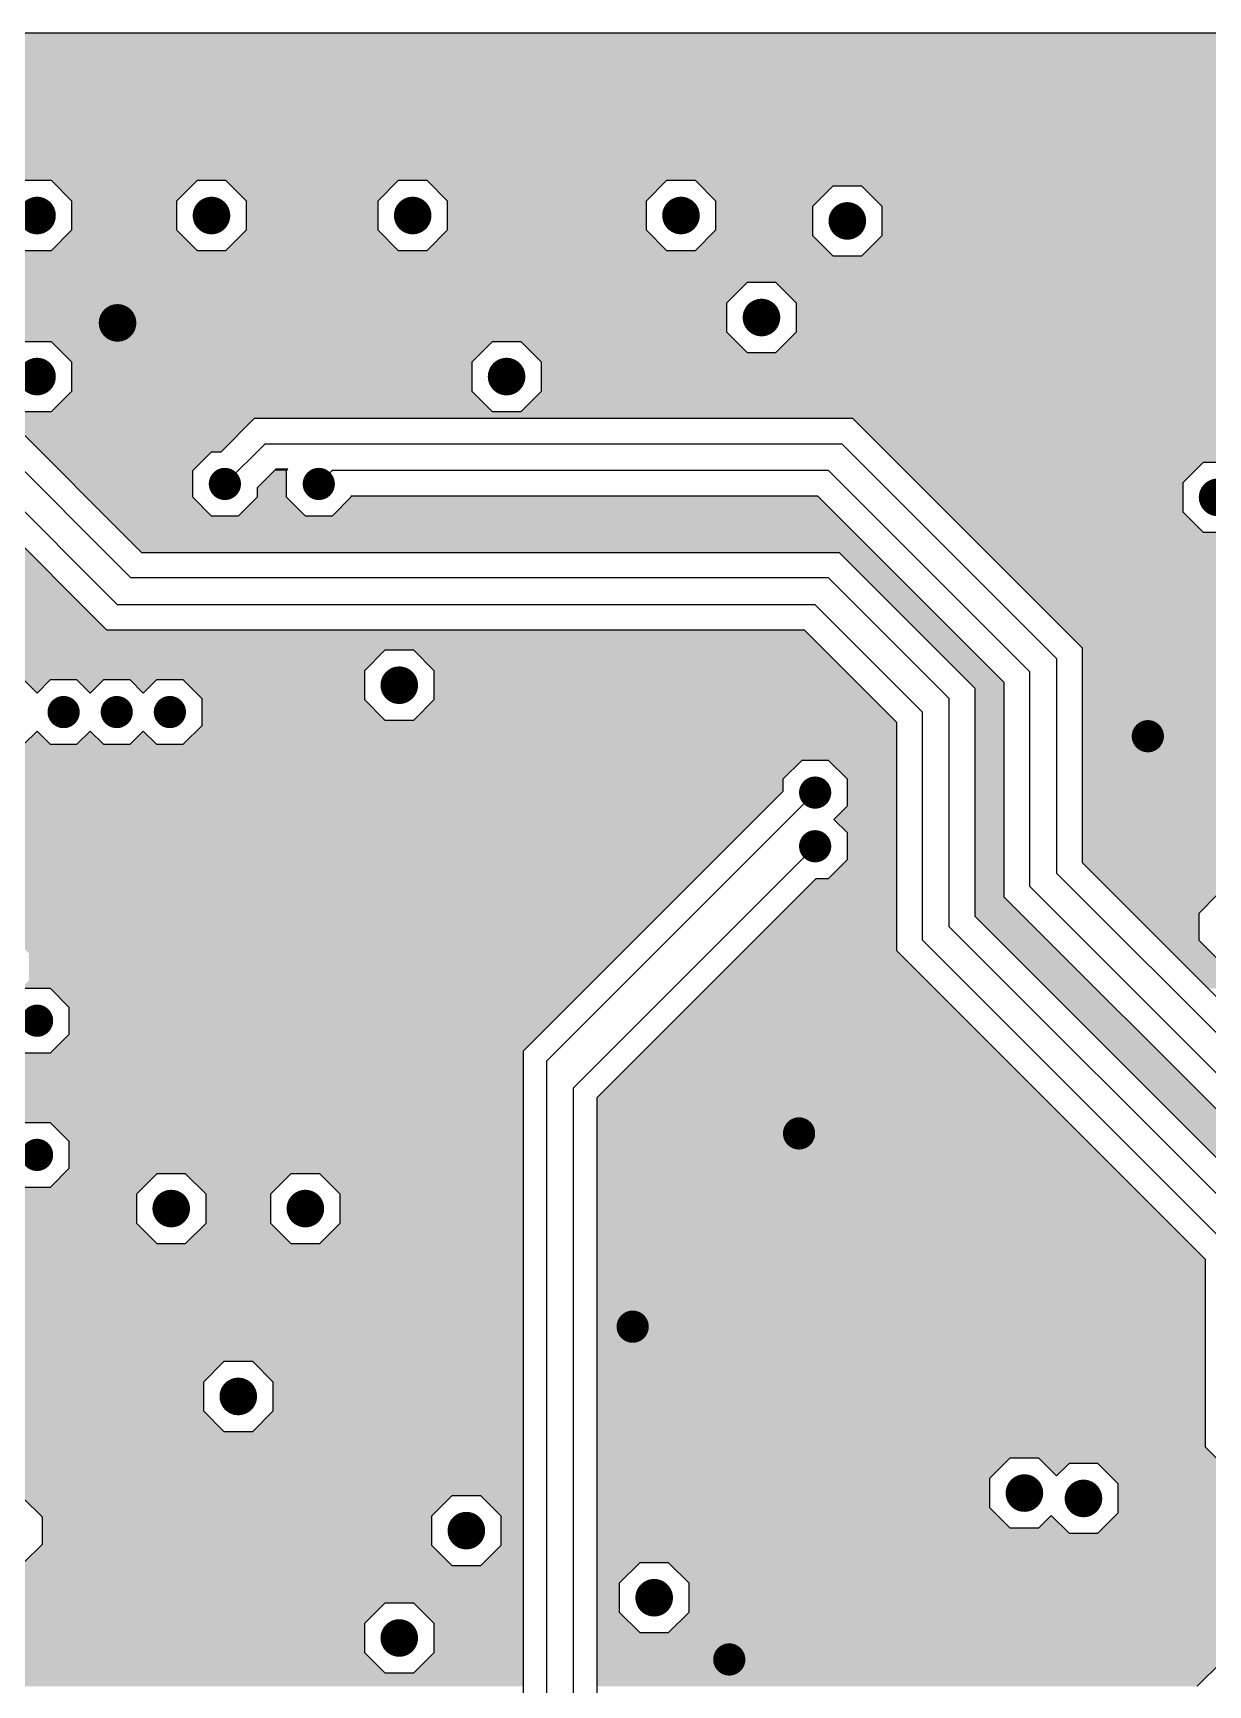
# Model space of a CAD drawing. Extents: x 295 to 953, y 10 to 290.
# Drawn here: x 597.3 to 641.1, y 194.2 to 255.8 of the extents above; entities that cross this region are included whole.
import ezdxf

# ---------------------------------------------------------------- set-up
doc = ezdxf.new("R2010")
doc.units = 0
doc.header["$LTSCALE"] = 5
doc.header["$MEASUREMENT"] = 0
doc.layers.get('0').update_dxf_attribs({"linetype": 'CONTINUOUS', "lineweight": 25})
doc.layers.add('18_VCC_GBR', color=5, linetype='CONTINUOUS')

msp = doc.modelspace()

# ---------------------------------------------------------------- linework, layer by layer
for points, const_width in [([(597.128, 249, 1), (597.828, 249, 1)], 0.7), ([(603.628, 249, 1), (604.328, 249, 1)], 0.7), ([(611.128, 249, 1), (611.828, 249, 1)], 0.7), ([(621.128, 249, 1), (621.828, 249, 1)], 0.7), ([(627.328, 248.8, 1), (628.028, 248.8, 1)], 0.7), ([(600.128, 245, 1), (600.828, 245, 1)], 0.7), ([(624.128, 245.2, 1), (624.828, 245.2, 1)], 0.7), ([(597.128, 243, 1), (597.828, 243, 1)], 0.7), ([(614.628, 243, 1), (615.328, 243, 1)], 0.7), ([(604.178, 239, 1), (604.778, 239, 1)], 0.6), ([(607.678, 239, 1), (608.278, 239, 1)], 0.6), ([(641.128, 238.5, 1), (641.828, 238.5, 1)], 0.7), ([(610.628, 231.5, 1), (611.328, 231.5, 1)], 0.7), ([(598.168, 230.5, 1), (598.768, 230.5, 1)], 0.6), ([(600.148, 230.5, 1), (600.748, 230.5, 1)], 0.6), ([(602.128, 230.5, 1), (602.728, 230.5, 1)], 0.6), ([(638.578, 229.6, 1), (639.178, 229.6, 1)], 0.6), ([(626.178, 227.5, 1), (626.778, 227.5, 1)], 0.6), ([(626.178, 225.5, 1), (626.778, 225.5, 1)], 0.6), ([(597.178, 219, 1), (597.778, 219, 1)], 0.6), ([(625.578, 214.8, 1), (626.178, 214.8, 1)], 0.6), ([(597.178, 214, 1), (597.778, 214, 1)], 0.6), ([(602.128, 212, 1), (602.828, 212, 1)], 0.7), ([(607.128, 212, 1), (607.828, 212, 1)], 0.7), ([(619.378, 207.6, 1), (619.978, 207.6, 1)], 0.6), ([(604.628, 205, 1), (605.328, 205, 1)], 0.7), ([(633.928, 201.4, 1), (634.628, 201.4, 1)], 0.7), ([(636.128, 201.2, 1), (636.828, 201.2, 1)], 0.7), ([(613.128, 200, 1), (613.828, 200, 1)], 0.7), ([(620.128, 197.5, 1), (620.828, 197.5, 1)], 0.7), ([(610.628, 196, 1), (611.328, 196, 1)], 0.7), ([(622.978, 195.2, 1), (623.578, 195.2, 1)], 0.6)]:
    msp.add_lwpolyline(points, format="xyb", close=True, dxfattribs=dict(const_width=const_width))
at = {"layer": '18_VCC_GBR', "color": 7}
for p, q in [((790.396, 255.8), (574.56, 255.8)), ((598.016, 250.3), (596.94, 250.3)), ((598.778, 249.538), (598.016, 250.3)), ((603.44, 250.3), (602.678, 249.538)), ((604.516, 250.3), (603.44, 250.3)), ((605.278, 249.538), (604.516, 250.3)), ((610.94, 250.3), (610.178, 249.538)), ((612.016, 250.3), (610.94, 250.3)), ((612.778, 249.538), (612.016, 250.3)), ((620.94, 250.3), (620.178, 249.538)), ((622.016, 250.3), (620.94, 250.3)), ((622.778, 249.538), (622.016, 250.3)), ((627.14, 250.1), (626.378, 249.338)), ((628.216, 250.1), (627.14, 250.1)), ((628.978, 249.338), (628.216, 250.1)), ((598.778, 248.462), (598.778, 249.538)), ((602.678, 249.538), (602.678, 248.462)), ((605.278, 248.462), (605.278, 249.538)), ((610.178, 249.538), (610.178, 248.462)), ((612.778, 248.462), (612.778, 249.538)), ((620.178, 249.538), (620.178, 248.462)), ((622.778, 248.462), (622.778, 249.538)), ((626.378, 249.338), (626.378, 248.262)), ((628.978, 248.262), (628.978, 249.338)), ((598.016, 247.7), (598.778, 248.462)), ((602.678, 248.462), (603.44, 247.7)), ((604.516, 247.7), (605.278, 248.462)), ((610.178, 248.462), (610.94, 247.7)), ((612.016, 247.7), (612.778, 248.462)), ((620.178, 248.462), (620.94, 247.7)), ((622.016, 247.7), (622.778, 248.462)), ((626.378, 248.262), (627.14, 247.5)), ((628.216, 247.5), (628.978, 248.262)), ((596.94, 247.7), (598.016, 247.7)), ((603.44, 247.7), (604.516, 247.7)), ((610.94, 247.7), (612.016, 247.7)), ((620.94, 247.7), (622.016, 247.7)), ((627.14, 247.5), (628.216, 247.5)), ((623.94, 246.5), (623.178, 245.738)), ((625.016, 246.5), (623.94, 246.5)), ((625.778, 245.738), (625.016, 246.5)), ((623.178, 245.738), (623.178, 244.662)), ((625.778, 244.662), (625.778, 245.738)), ((623.178, 244.662), (623.94, 243.9)), ((625.016, 243.9), (625.778, 244.662)), ((598.016, 244.3), (596.94, 244.3)), ((598.778, 243.538), (598.016, 244.3)), ((614.44, 244.3), (613.678, 243.538)), ((615.516, 244.3), (614.44, 244.3)), ((616.278, 243.538), (615.516, 244.3)), ((623.94, 243.9), (625.016, 243.9)), ((598.778, 242.462), (598.778, 243.538)), ((613.678, 243.538), (613.678, 242.462)), ((616.278, 242.462), (616.278, 243.538)), ((598.016, 241.7), (598.778, 242.462)), ((613.678, 242.462), (614.44, 241.7)), ((615.516, 241.7), (616.278, 242.462)), ((596.372, 241.45), (601.372, 236.45)), ((596.94, 241.7), (598.016, 241.7)), ((604.334, 240.2), (605.584, 241.45)), ((605.584, 241.45), (627.872, 241.45)), ((614.44, 241.7), (615.516, 241.7)), ((627.872, 241.45), (636.428, 232.894)), ((595.978, 240.5), (600.978, 235.5)), ((603.278, 239.498), (603.98, 240.2)), ((603.98, 240.2), (604.334, 240.2)), ((604.478, 239), (605.978, 240.5)), ((605.978, 240.5), (627.478, 240.5)), ((635.478, 232.5), (627.478, 240.5)), ((595.478, 239.5), (600.478, 234.5)), ((603.278, 238.502), (603.278, 239.498)), ((606.372, 239.55), (605.678, 238.856)), ((606.83, 239.55), (606.372, 239.55)), ((606.778, 239.498), (606.83, 239.55)), ((606.778, 238.502), (606.778, 239.498)), ((607.978, 239), (608.478, 239.5)), ((626.978, 239.5), (608.478, 239.5)), ((626.978, 239.5), (634.478, 232)), ((640.94, 239.8), (640.178, 239.038)), ((642.016, 239.8), (640.94, 239.8)), ((605.678, 238.856), (605.678, 238.502)), ((640.178, 239.038), (640.178, 237.962)), ((600.084, 233.55), (595.084, 238.55)), ((603.98, 237.8), (603.278, 238.502)), ((605.678, 238.502), (604.976, 237.8)), ((607.48, 237.8), (606.778, 238.502)), ((609.178, 238.502), (608.476, 237.8)), ((609.178, 238.55), (609.178, 238.502)), ((626.584, 238.55), (609.178, 238.55)), ((633.528, 231.606), (626.584, 238.55)), ((604.976, 237.8), (603.98, 237.8)), ((608.476, 237.8), (607.48, 237.8)), ((640.178, 237.962), (640.94, 237.2)), ((640.94, 237.2), (642.016, 237.2)), ((601.372, 236.45), (627.372, 236.45)), ((627.372, 236.45), (632.428, 231.394)), ((626.978, 235.5), (600.978, 235.5)), ((626.978, 235.5), (631.478, 231)), ((626.478, 234.5), (600.478, 234.5)), ((626.478, 234.5), (630.478, 230.5)), ((626.084, 233.55), (600.084, 233.55)), ((629.528, 230.106), (626.084, 233.55)), ((610.44, 232.8), (609.678, 232.038)), ((611.516, 232.8), (610.44, 232.8)), ((612.278, 232.038), (611.516, 232.8)), ((636.428, 232.894), (636.428, 224.894)), ((635.478, 232.5), (635.478, 224.5)), ((597.478, 231.208), (596.986, 231.7)), ((597.97, 231.7), (597.478, 231.208)), ((598.966, 231.7), (597.97, 231.7)), ((599.458, 231.208), (598.966, 231.7)), ((599.95, 231.7), (599.458, 231.208)), ((600.946, 231.7), (599.95, 231.7)), ((601.438, 231.208), (600.946, 231.7)), ((601.93, 231.7), (601.438, 231.208)), ((602.926, 231.7), (601.93, 231.7)), ((603.628, 230.998), (602.926, 231.7)), ((609.678, 232.038), (609.678, 230.962)), ((612.278, 230.962), (612.278, 232.038)), ((633.528, 223.606), (633.528, 231.606)), ((634.478, 224), (634.478, 232)), ((603.628, 230.002), (603.628, 230.998)), ((609.678, 230.962), (610.44, 230.2)), ((611.516, 230.2), (612.278, 230.962)), ((631.478, 222.5), (631.478, 231)), ((632.428, 231.394), (632.428, 222.894)), ((610.44, 230.2), (611.516, 230.2)), ((630.478, 222), (630.478, 230.5)), ((596.986, 229.3), (597.478, 229.792)), ((597.478, 229.792), (597.97, 229.3)), ((598.966, 229.3), (599.458, 229.792)), ((599.458, 229.792), (599.95, 229.3)), ((600.946, 229.3), (601.438, 229.792)), ((601.438, 229.792), (601.93, 229.3)), ((602.926, 229.3), (603.628, 230.002)), ((629.528, 221.606), (629.528, 230.106)), ((597.97, 229.3), (598.966, 229.3)), ((599.95, 229.3), (600.946, 229.3)), ((601.93, 229.3), (602.926, 229.3)), ((625.98, 228.7), (625.278, 227.998)), ((626.976, 228.7), (625.98, 228.7)), ((627.678, 227.998), (626.976, 228.7)), ((625.278, 227.998), (625.278, 227.538)), ((627.678, 227.002), (627.678, 227.998)), ((625.278, 227.538), (615.602, 217.862)), ((626.478, 227.5), (616.478, 217.5)), ((627.176, 226.5), (627.678, 227.002)), ((627.678, 225.998), (627.176, 226.5)), ((627.678, 225.002), (627.678, 225.998)), ((626.478, 225.5), (617.478, 216.5)), ((626.976, 224.3), (627.678, 225.002)), ((636.428, 224.894), (654.372, 206.95)), ((618.354, 216.138), (626.516, 224.3)), ((626.516, 224.3), (626.976, 224.3)), ((653.978, 206), (635.478, 224.5)), ((651.958, 205.176), (633.528, 223.606)), ((634.478, 224), (653.478, 205)), ((641.48, 223.7), (640.778, 222.998)), ((632.428, 222.894), (643.928, 211.394)), ((640.778, 222.998), (640.778, 222.002)), ((631.478, 222.5), (642.978, 211)), ((641.028, 210.106), (629.528, 221.606)), ((630.478, 222), (641.978, 210.5)), ((640.778, 222.002), (641.48, 221.3)), ((597.976, 220.2), (596.98, 220.2)), ((598.678, 219.498), (597.976, 220.2)), ((598.678, 218.502), (598.678, 219.498)), ((597.976, 217.8), (598.678, 218.502)), ((596.98, 217.8), (597.976, 217.8)), ((615.602, 217.862), (615.602, 180.862)), ((616.478, 180.5), (616.478, 217.5)), ((617.478, 179.5), (617.478, 216.5)), ((618.354, 179.138), (618.354, 216.138)), ((597.976, 215.2), (596.98, 215.2)), ((598.678, 214.498), (597.976, 215.2)), ((598.678, 213.502), (598.678, 214.498)), ((597.976, 212.8), (598.678, 213.502)), ((601.94, 213.3), (601.178, 212.538)), ((603.016, 213.3), (601.94, 213.3)), ((603.778, 212.538), (603.016, 213.3)), ((606.94, 213.3), (606.178, 212.538)), ((608.016, 213.3), (606.94, 213.3)), ((608.778, 212.538), (608.016, 213.3)), ((596.98, 212.8), (597.976, 212.8)), ((601.178, 212.538), (601.178, 211.462)), ((603.778, 211.462), (603.778, 212.538)), ((606.178, 212.538), (606.178, 211.462)), ((608.778, 211.462), (608.778, 212.538)), ((601.178, 211.462), (601.94, 210.7)), ((603.016, 210.7), (603.778, 211.462)), ((606.178, 211.462), (606.94, 210.7)), ((608.016, 210.7), (608.778, 211.462)), ((601.94, 210.7), (603.016, 210.7)), ((606.94, 210.7), (608.016, 210.7)), ((641.028, 203.106), (641.028, 210.106)), ((604.44, 206.3), (603.678, 205.538)), ((605.516, 206.3), (604.44, 206.3)), ((606.278, 205.538), (605.516, 206.3)), ((603.678, 205.538), (603.678, 204.462)), ((606.278, 204.462), (606.278, 205.538)), ((603.678, 204.462), (604.44, 203.7)), ((605.516, 203.7), (606.278, 204.462)), ((604.44, 203.7), (605.516, 203.7)), ((633.74, 202.7), (632.978, 201.938)), ((634.816, 202.7), (633.74, 202.7)), ((635.478, 202.038), (634.816, 202.7)), ((635.94, 202.5), (635.478, 202.038)), ((637.016, 202.5), (635.94, 202.5)), ((637.778, 201.738), (637.016, 202.5)), ((648.084, 196.05), (641.028, 203.106)), ((632.978, 201.938), (632.978, 200.862)), ((612.94, 201.3), (612.178, 200.538)), ((614.016, 201.3), (612.94, 201.3)), ((614.778, 200.538), (614.016, 201.3)), ((637.778, 200.662), (637.778, 201.738)), ((597.678, 200.498), (596.976, 201.2)), ((632.978, 200.862), (633.74, 200.1)), ((637.016, 199.9), (637.778, 200.662)), ((597.678, 199.502), (597.678, 200.498)), ((612.178, 200.538), (612.178, 199.462)), ((614.778, 199.462), (614.778, 200.538)), ((633.74, 200.1), (634.816, 200.1)), ((634.816, 200.1), (635.278, 200.562)), ((635.278, 200.562), (635.94, 199.9)), ((596.976, 198.8), (597.678, 199.502)), ((612.178, 199.462), (612.94, 198.7)), ((614.016, 198.7), (614.778, 199.462)), ((635.94, 199.9), (637.016, 199.9)), ((612.94, 198.7), (614.016, 198.7)), ((619.94, 198.8), (619.178, 198.038)), ((621.016, 198.8), (619.94, 198.8)), ((621.778, 198.038), (621.016, 198.8)), ((619.178, 198.038), (619.178, 196.962)), ((621.778, 196.962), (621.778, 198.038)), ((610.44, 197.3), (609.678, 196.538)), ((611.516, 197.3), (610.44, 197.3)), ((612.278, 196.538), (611.516, 197.3)), ((619.178, 196.962), (619.94, 196.2)), ((621.016, 196.2), (621.778, 196.962)), ((609.678, 196.538), (609.678, 195.462)), ((612.278, 195.462), (612.278, 196.538)), ((619.94, 196.2), (621.016, 196.2)), ((609.678, 195.462), (610.44, 194.7)), ((611.516, 194.7), (612.278, 195.462)), ((610.44, 194.7), (611.516, 194.7)), ((640.722, 194.2), (641.622, 195.1))]:
    msp.add_line(p, q, dxfattribs=at)
for points in [[(573.71, 254.95), (574.56, 255.8), (791.246, 254.95), (790.396, 255.8)], [(573.008, 254.248), (573.71, 254.95), (692.078, 254.248), (692.78, 254.95)], [(573.71, 254.95), (573.71, 254.95), (692.78, 254.95), (693.776, 254.95)], [(572.678, 253.918), (573.008, 254.248), (692.078, 253.918), (692.078, 254.248)], [(572.678, 253.252), (572.678, 253.918), (692.078, 253.252), (692.078, 253.918)], [(572.678, 253.114), (572.678, 253.252), (692.216, 253.114), (692.078, 253.252)], [(572.678, 252.55), (572.678, 253.114), (692.78, 252.55), (692.216, 253.114)], [(572.678, 251.3), (572.678, 252.55), (792.278, 251.3), (792.278, 252.55)], [(572.678, 250.538), (572.678, 251.3), (742.678, 250.538), (743.44, 251.3)], [(572.678, 251.3), (572.678, 251.3), (743.44, 251.3), (744.516, 251.3)], [(572.678, 250.3), (572.678, 250.538), (742.678, 250.3), (742.678, 250.538)], [(591.016, 250.3), (591.016, 250.3), (596.94, 250.3), (598.016, 250.3)], [(598.778, 249.538), (598.016, 250.3), (602.678, 249.538), (603.44, 250.3)], [(598.016, 250.3), (598.016, 250.3), (603.44, 250.3), (604.516, 250.3)], [(605.278, 249.538), (604.516, 250.3), (610.178, 249.538), (610.94, 250.3)], [(604.516, 250.3), (604.516, 250.3), (610.94, 250.3), (612.016, 250.3)], [(612.778, 249.538), (612.016, 250.3), (620.178, 249.538), (620.94, 250.3)], [(612.016, 250.3), (612.016, 250.3), (620.94, 250.3), (622.016, 250.3)], [(622.216, 250.1), (622.016, 250.3), (742.678, 250.1), (742.678, 250.3)], [(622.778, 249.538), (622.216, 250.1), (626.578, 249.538), (627.14, 250.1)], [(622.216, 250.1), (622.216, 250.1), (627.14, 250.1), (628.216, 250.1)], [(628.854, 249.462), (628.216, 250.1), (742.678, 249.462), (742.678, 250.1)], [(598.778, 248.462), (598.778, 249.538), (602.678, 248.462), (602.678, 249.538)], [(605.278, 248.462), (605.278, 249.538), (610.178, 248.462), (610.178, 249.538)], [(612.778, 248.462), (612.778, 249.538), (620.178, 248.462), (620.178, 249.538)], [(622.778, 249.338), (622.778, 249.538), (626.378, 249.338), (626.578, 249.538)], [(622.778, 248.462), (622.778, 249.338), (626.378, 248.462), (626.378, 249.338)], [(628.978, 249.338), (628.854, 249.462), (742.802, 249.338), (742.678, 249.462)], [(628.978, 248.7), (628.978, 249.338), (743.44, 248.7), (742.802, 249.338)], [(628.978, 248.262), (628.978, 248.7), (792.278, 248.262), (792.278, 248.7)], [(598.016, 247.7), (598.778, 248.462), (603.44, 247.7), (602.678, 248.462)], [(604.516, 247.7), (605.278, 248.462), (610.94, 247.7), (610.178, 248.462)], [(612.016, 247.7), (612.778, 248.462), (620.94, 247.7), (620.178, 248.462)], [(622.016, 247.7), (622.578, 248.262), (626.94, 247.7), (626.378, 248.262)], [(622.578, 248.262), (622.778, 248.462), (626.378, 248.262), (626.378, 248.462)], [(628.536, 247.82), (628.778, 248.062), (746.336, 247.82), (747.078, 248.062)], [(628.778, 248.062), (628.978, 248.262), (792.278, 248.062), (792.278, 248.262)], [(572.678, 247.5), (572.678, 247.7), (627.14, 247.5), (626.94, 247.7)], [(572.678, 247.052), (572.678, 247.5), (745.634, 247.052), (746.082, 247.5)], [(584.166, 247.7), (584.516, 247.7), (598.016, 247.7), (596.94, 247.7)], [(628.216, 247.5), (628.298, 247.582), (746.082, 247.5), (746.164, 247.582)], [(628.298, 247.582), (628.536, 247.82), (746.164, 247.582), (746.336, 247.82)], [(572.678, 247.02), (572.678, 247.052), (745.536, 247.02), (745.634, 247.052)], [(572.678, 246.5), (572.678, 247.02), (745.158, 246.5), (745.536, 247.02)], [(572.678, 245.738), (572.678, 246.5), (623.178, 245.738), (623.94, 246.5)], [(572.678, 246.5), (572.678, 246.5), (623.94, 246.5), (625.016, 246.5)], [(625.126, 246.39), (625.016, 246.5), (745.078, 246.39), (745.158, 246.5)], [(625.778, 245.738), (625.126, 246.39), (745.078, 245.738), (745.078, 246.39)], [(572.678, 244.918), (572.678, 245.738), (623.178, 244.918), (623.178, 245.738)], [(625.778, 245.7), (625.778, 245.738), (745.078, 245.7), (745.078, 245.738)], [(625.778, 244.938), (625.778, 245.7), (662.978, 244.938), (663.74, 245.7)], [(625.778, 245.7), (625.778, 245.7), (663.74, 245.7), (664.816, 245.7)], [(572.06, 244.3), (572.422, 244.662), (623.54, 244.3), (623.178, 244.662)], [(572.422, 244.662), (572.478, 244.718), (623.178, 244.662), (623.178, 244.718)], [(572.478, 244.718), (572.678, 244.918), (623.178, 244.718), (623.178, 244.918)], [(625.416, 244.3), (625.778, 244.662), (662.978, 244.3), (662.978, 244.662)], [(625.778, 244.662), (625.778, 244.938), (662.978, 244.662), (662.978, 244.938)], [(572.06, 244.3), (572.06, 244.3), (596.94, 244.3), (598.016, 244.3)], [(598.778, 243.538), (598.016, 244.3), (613.678, 243.538), (614.44, 244.3)], [(598.016, 244.3), (598.016, 244.3), (614.44, 244.3), (615.516, 244.3)], [(615.916, 243.9), (615.516, 244.3), (623.94, 243.9), (623.54, 244.3)], [(616.278, 243.538), (615.916, 243.9), (658.778, 243.538), (659.14, 243.9)], [(625.016, 243.9), (625.416, 244.3), (659.14, 243.9), (659.54, 244.3)], [(625.416, 244.3), (625.416, 244.3), (659.54, 244.3), (660.616, 244.3)], [(598.778, 242.462), (598.778, 243.538), (613.678, 242.462), (613.678, 243.538)], [(616.278, 242.462), (616.278, 243.538), (658.778, 242.462), (658.778, 243.538)], [(598.016, 241.7), (598.778, 242.462), (614.44, 241.7), (613.678, 242.462)], [(615.68, 241.864), (616.278, 242.462), (659.376, 241.864), (658.778, 242.462)], [(569.212, 241.45), (569.461, 241.7), (747.331, 241.45), (747.081, 241.7)], [(597.622, 240.2), (596.372, 241.45), (604.334, 240.2), (605.584, 241.45)], [(596.372, 241.45), (596.372, 241.45), (605.584, 241.45), (627.872, 241.45)], [(615.516, 241.7), (615.68, 241.864), (659.54, 241.7), (659.376, 241.864)], [(629.522, 239.8), (627.872, 241.45), (748.98, 239.8), (747.331, 241.45)], [(598.324, 239.498), (597.622, 240.2), (603.278, 239.498), (603.98, 240.2)], [(597.622, 240.2), (597.622, 240.2), (603.98, 240.2), (604.334, 240.2)], [(599.32, 238.502), (598.324, 239.498), (603.278, 238.502), (603.278, 239.498)], [(605.678, 238.856), (606.32, 239.498), (606.778, 238.856), (606.778, 239.498)], [(606.32, 239.498), (606.371, 239.55), (606.778, 239.498), (606.829, 239.55)], [(606.371, 239.55), (606.372, 239.55), (606.829, 239.55), (606.372, 239.55)], [(630.284, 239.038), (629.522, 239.8), (640.178, 239.038), (640.94, 239.8)], [(629.522, 239.8), (629.522, 239.8), (640.94, 239.8), (642.016, 239.8)], [(605.678, 238.502), (605.678, 238.856), (606.778, 238.502), (606.778, 238.856)], [(631.36, 237.962), (630.284, 239.038), (640.178, 237.962), (640.178, 239.038)], [(600.022, 237.8), (599.32, 238.502), (603.98, 237.8), (603.278, 238.502)], [(604.976, 237.8), (605.678, 238.502), (607.48, 237.8), (606.778, 238.502)], [(608.476, 237.8), (609.178, 238.502), (627.334, 237.8), (626.632, 238.502)], [(609.178, 238.502), (609.178, 238.55), (626.632, 238.502), (626.584, 238.55)], [(609.178, 238.55), (609.178, 238.55), (626.584, 238.55), (609.178, 238.55)], [(556.678, 233.55), (556.678, 237.7), (600.084, 233.55), (595.934, 237.7)], [(601.372, 236.45), (600.022, 237.8), (628.684, 236.45), (627.334, 237.8)], [(632.122, 237.2), (631.36, 237.962), (640.94, 237.2), (640.178, 237.962)], [(633.422, 235.9), (632.122, 237.2), (749.278, 235.9), (749.278, 237.2)], [(632.216, 231.606), (627.372, 236.45), (633.528, 231.606), (628.684, 236.45)], [(634.184, 235.138), (633.422, 235.9), (690.378, 235.138), (691.14, 235.9)], [(633.422, 235.9), (633.422, 235.9), (691.14, 235.9), (692.216, 235.9)], [(635.26, 234.062), (634.184, 235.138), (690.378, 234.062), (690.378, 235.138)], [(635.722, 233.6), (635.26, 234.062), (690.838, 233.6), (690.378, 234.062)], [(556.678, 232.8), (556.678, 233.55), (626.835, 232.8), (626.084, 233.55)], [(556.678, 233.55), (556.678, 233.55), (602.926, 233.55), (600.084, 233.55)], [(636.424, 232.898), (635.722, 233.6), (677.086, 232.898), (677.788, 233.6)], [(635.722, 233.6), (635.722, 233.6), (677.788, 233.6), (678.784, 233.6)], [(585.278, 232.038), (584.516, 232.8), (609.678, 232.038), (610.44, 232.8)], [(584.516, 232.8), (584.516, 232.8), (610.44, 232.8), (611.516, 232.8)], [(611.656, 232.66), (611.516, 232.8), (626.976, 232.66), (626.835, 232.8)], [(612.278, 232.038), (611.656, 232.66), (627.597, 232.038), (626.976, 232.66)], [(636.428, 232.894), (636.424, 232.898), (677.086, 232.894), (677.086, 232.898)], [(636.428, 231.902), (636.428, 232.894), (677.086, 231.902), (677.086, 232.894)], [(585.278, 231.7), (585.278, 232.038), (609.678, 231.7), (609.678, 232.038)], [(597.478, 231.208), (596.986, 231.7), (597.478, 231.208), (597.97, 231.7)], [(596.986, 231.7), (596.986, 231.7), (597.97, 231.7), (598.966, 231.7)], [(599.458, 231.208), (598.966, 231.7), (599.458, 231.208), (599.95, 231.7)], [(598.966, 231.7), (598.966, 231.7), (599.95, 231.7), (600.946, 231.7)], [(601.438, 231.208), (600.946, 231.7), (601.438, 231.208), (601.93, 231.7)], [(600.946, 231.7), (600.946, 231.7), (601.93, 231.7), (602.926, 231.7)], [(603.628, 230.998), (602.926, 231.7), (609.678, 230.998), (609.678, 231.7)], [(612.278, 230.962), (612.278, 232.038), (628.672, 230.962), (627.597, 232.038)], [(632.428, 231.394), (632.216, 231.606), (633.528, 231.394), (633.528, 231.606)], [(636.428, 231.3), (636.428, 231.902), (677.688, 231.3), (677.086, 231.902)], [(603.628, 230.962), (603.628, 230.998), (609.678, 230.962), (609.678, 230.998)], [(603.628, 230.2), (603.628, 230.962), (610.44, 230.2), (609.678, 230.962)], [(611.516, 230.2), (612.278, 230.962), (629.434, 230.2), (628.672, 230.962)], [(632.428, 223.606), (632.428, 231.394), (633.528, 223.606), (633.528, 231.394)], [(636.428, 230.538), (636.428, 231.3), (664.678, 230.538), (665.44, 231.3)], [(636.428, 231.3), (636.428, 231.3), (665.44, 231.3), (666.516, 231.3)], [(603.628, 230.106), (603.628, 230.2), (629.528, 230.106), (629.434, 230.2)], [(603.628, 230.2), (603.628, 230.2), (611.516, 230.2), (610.44, 230.2)], [(636.428, 229.462), (636.428, 230.538), (664.678, 229.462), (664.678, 230.538)], [(596.986, 229.3), (597.478, 229.792), (597.97, 229.3), (597.478, 229.792)], [(598.966, 229.3), (599.458, 229.792), (599.95, 229.3), (599.458, 229.792)], [(600.946, 229.3), (601.438, 229.792), (601.93, 229.3), (601.438, 229.792)], [(603.016, 229.392), (603.628, 230.002), (629.528, 229.392), (629.528, 230.002)], [(603.628, 230.002), (603.628, 230.106), (629.528, 230.002), (629.528, 230.106)], [(556.678, 228.7), (556.678, 229.3), (629.528, 228.7), (629.528, 229.3)], [(596.476, 229.3), (596.868, 229.3), (597.976, 229.3), (597.97, 229.3)], [(602.926, 229.3), (603.016, 229.392), (629.528, 229.3), (629.528, 229.392)], [(636.428, 228.7), (636.428, 229.462), (665.44, 228.7), (664.678, 229.462)], [(556.678, 228.2), (556.678, 228.7), (625.48, 228.2), (625.98, 228.7)], [(556.678, 228.7), (556.678, 228.7), (625.98, 228.7), (626.976, 228.7)], [(627.678, 227.998), (626.976, 228.7), (629.528, 227.998), (629.528, 228.7)], [(636.428, 228.376), (636.428, 228.7), (648.156, 228.376), (648.48, 228.7)], [(636.428, 228.7), (636.428, 228.7), (648.48, 228.7), (649.476, 228.7)], [(636.428, 224.894), (636.428, 228.376), (643.134, 224.894), (646.616, 228.376)], [(636.428, 228.376), (636.428, 228.376), (646.616, 228.376), (648.156, 228.376)], [(568.178, 227.998), (567.976, 228.2), (625.278, 227.998), (625.48, 228.2)], [(568.638, 227.538), (568.178, 227.998), (625.278, 227.538), (625.278, 227.998)], [(627.678, 227.002), (627.678, 227.998), (629.528, 227.002), (629.528, 227.998)], [(568.678, 227.498), (568.638, 227.538), (625.238, 227.498), (625.278, 227.538)], [(568.678, 226.502), (568.678, 227.498), (624.242, 226.502), (625.238, 227.498)], [(627.176, 226.5), (627.678, 227.002), (629.528, 226.5), (629.528, 227.002)], [(567.976, 225.8), (568.678, 226.502), (623.54, 225.8), (624.242, 226.502)], [(627.678, 225.998), (627.176, 226.5), (629.528, 225.998), (629.528, 226.5)], [(627.678, 225.002), (627.678, 225.998), (629.528, 225.002), (629.528, 225.998)], [(556.678, 224.2), (556.678, 225.3), (621.94, 224.2), (623.04, 225.3)], [(559.476, 225.3), (559.976, 225.8), (623.04, 225.3), (623.54, 225.8)], [(626.976, 224.3), (627.678, 225.002), (629.528, 224.3), (629.528, 225.002)], [(637.622, 223.7), (636.428, 224.894), (641.94, 223.7), (643.134, 224.894)], [(593.678, 223.498), (592.976, 224.2), (621.238, 223.498), (621.94, 224.2)], [(624.016, 221.802), (626.516, 224.3), (629.528, 221.802), (629.528, 224.3)], [(626.516, 224.3), (626.516, 224.3), (626.816, 224.3), (626.516, 224.3)], [(593.678, 222.502), (593.678, 223.498), (620.242, 222.502), (621.238, 223.498)], [(632.428, 222.894), (632.428, 223.606), (634.24, 222.894), (633.528, 223.606)], [(638.324, 222.998), (637.622, 223.7), (640.778, 222.998), (641.48, 223.7)], [(637.622, 223.7), (637.622, 223.7), (641.48, 223.7), (641.94, 223.7)], [(643.928, 211.394), (632.428, 222.894), (645.74, 211.394), (634.24, 222.894)], [(639.32, 222.002), (638.324, 222.998), (640.778, 222.002), (640.778, 222.998)], [(593.376, 222.2), (593.678, 222.502), (619.94, 222.2), (620.242, 222.502)], [(597.178, 221.498), (596.476, 222.2), (619.238, 221.498), (619.94, 222.2)], [(622.332, 220.118), (623.82, 221.606), (631.016, 220.118), (629.528, 221.606)], [(623.82, 221.606), (624.016, 221.802), (629.528, 221.606), (629.528, 221.802)], [(640.022, 221.3), (639.32, 222.002), (641.48, 221.3), (640.778, 222.002)], [(597.178, 220.502), (597.178, 221.498), (618.242, 220.502), (619.238, 221.498)], [(640.42, 220.902), (640.022, 221.3), (649.678, 220.902), (649.678, 221.3)], [(596.876, 220.2), (597.178, 220.502), (617.94, 220.2), (618.242, 220.502)], [(641.122, 220.2), (640.42, 220.902), (650.38, 220.2), (649.678, 220.902)], [(596.876, 220.2), (596.876, 220.2), (596.98, 220.2), (597.976, 220.2)], [(598.678, 219.498), (597.976, 220.2), (617.238, 219.498), (617.94, 220.2)], [(621.016, 218.802), (622.332, 220.118), (632.332, 218.802), (631.016, 220.118)], [(598.678, 218.502), (598.678, 219.498), (616.242, 218.502), (617.238, 219.498)], [(618.533, 216.318), (621.016, 218.802), (634.816, 216.318), (632.332, 218.802)], [(598.038, 217.862), (598.678, 218.502), (615.602, 217.862), (616.242, 218.502)], [(556.678, 216.7), (556.678, 217.8), (615.602, 216.7), (615.602, 217.8)], [(556.678, 217.8), (556.678, 217.8), (597.976, 217.8), (596.98, 217.8)], [(597.976, 217.8), (598.038, 217.862), (615.602, 217.8), (615.602, 217.862)], [(569.678, 215.998), (568.976, 216.7), (615.602, 215.998), (615.602, 216.7)], [(618.354, 216.138), (618.533, 216.318), (634.996, 216.138), (634.816, 216.318)], [(618.354, 212.118), (618.354, 216.138), (639.016, 212.118), (634.996, 216.138)], [(569.678, 215.2), (569.678, 215.998), (615.602, 215.2), (615.602, 215.998)], [(569.678, 215.2), (569.678, 215.2), (596.98, 215.2), (597.976, 215.2)], [(598.678, 214.498), (597.976, 215.2), (615.602, 214.498), (615.602, 215.2)], [(598.678, 213.502), (598.678, 214.498), (615.602, 213.502), (615.602, 214.498)], [(597.976, 212.8), (598.476, 213.3), (601.44, 212.8), (601.94, 213.3)], [(598.476, 213.3), (598.678, 213.502), (615.602, 213.3), (615.602, 213.502)], [(598.476, 213.3), (598.476, 213.3), (601.94, 213.3), (603.016, 213.3)], [(603.778, 212.538), (603.016, 213.3), (606.178, 212.538), (606.94, 213.3)], [(603.016, 213.3), (603.016, 213.3), (606.94, 213.3), (608.016, 213.3)], [(608.778, 212.538), (608.016, 213.3), (615.602, 212.538), (615.602, 213.3)], [(594.778, 212.538), (594.516, 212.8), (601.178, 212.538), (601.44, 212.8)], [(594.778, 211.462), (594.778, 212.538), (601.178, 211.462), (601.178, 212.538)], [(603.778, 211.462), (603.778, 212.538), (606.178, 211.462), (606.178, 212.538)], [(608.778, 211.462), (608.778, 212.538), (615.602, 211.462), (615.602, 212.538)], [(618.354, 210.106), (618.354, 212.118), (641.028, 210.106), (639.016, 212.118)], [(594.016, 210.7), (594.778, 211.462), (601.94, 210.7), (601.178, 211.462)], [(603.016, 210.7), (603.778, 211.462), (606.94, 210.7), (606.178, 211.462)], [(608.016, 210.7), (608.778, 211.462), (615.602, 210.7), (615.602, 211.462)], [(568.178, 210.498), (567.976, 210.7), (615.602, 210.498), (615.602, 210.7)], [(568.178, 209.502), (568.178, 210.498), (615.602, 209.502), (615.602, 210.498)], [(618.354, 203.106), (618.354, 210.106), (641.028, 203.106), (641.028, 210.106)], [(567.576, 208.9), (568.178, 209.502), (615.602, 208.9), (615.602, 209.502)], [(556.678, 206.3), (556.678, 208.8), (615.602, 206.3), (615.602, 208.8)], [(567.476, 208.8), (567.576, 208.9), (615.602, 208.8), (615.602, 208.9)], [(592.278, 205.538), (591.516, 206.3), (603.678, 205.538), (604.44, 206.3)], [(591.516, 206.3), (591.516, 206.3), (604.44, 206.3), (605.516, 206.3)], [(606.278, 205.538), (605.516, 206.3), (615.602, 205.538), (615.602, 206.3)], [(592.278, 204.462), (592.278, 205.538), (603.678, 204.462), (603.678, 205.538)], [(606.278, 204.462), (606.278, 205.538), (615.602, 204.462), (615.602, 205.538)], [(591.516, 203.7), (592.278, 204.462), (604.44, 203.7), (603.678, 204.462)], [(605.516, 203.7), (606.278, 204.462), (615.602, 203.7), (615.602, 204.462)], [(579.678, 203.002), (579.678, 203.7), (615.602, 203.002), (615.602, 203.7)], [(579.678, 203.7), (579.678, 203.7), (604.906, 203.7), (604.44, 203.7)], [(578.976, 202.3), (579.678, 203.002), (615.602, 202.3), (615.602, 203.002)], [(618.354, 202.7), (618.354, 203.106), (641.434, 202.7), (641.028, 203.106)], [(618.354, 201.938), (618.354, 202.7), (632.978, 201.938), (633.74, 202.7)], [(618.354, 202.7), (618.354, 202.7), (633.74, 202.7), (634.816, 202.7)], [(635.016, 202.5), (634.816, 202.7), (641.634, 202.5), (641.434, 202.7)], [(635.478, 202.038), (635.016, 202.5), (635.478, 202.038), (635.94, 202.5)], [(635.016, 202.5), (635.016, 202.5), (635.94, 202.5), (637.016, 202.5)], [(637.778, 201.738), (637.016, 202.5), (642.396, 201.738), (641.634, 202.5)], [(556.678, 201.3), (556.678, 202.3), (615.602, 201.3), (615.602, 202.3)], [(618.354, 200.862), (618.354, 201.938), (632.978, 200.862), (632.978, 201.938)], [(556.678, 201.2), (556.678, 201.3), (612.84, 201.2), (612.94, 201.3)], [(556.678, 201.3), (556.678, 201.3), (612.94, 201.3), (614.016, 201.3)], [(614.778, 200.538), (614.016, 201.3), (615.602, 200.538), (615.602, 201.3)], [(637.778, 200.662), (637.778, 201.738), (643.472, 200.662), (642.396, 201.738)], [(597.638, 200.538), (596.976, 201.2), (612.178, 200.538), (612.84, 201.2)], [(618.354, 200.222), (618.354, 200.862), (633.616, 200.222), (632.978, 200.862)], [(637.016, 199.9), (637.778, 200.662), (644.234, 199.9), (643.472, 200.662)], [(597.678, 200.498), (597.638, 200.538), (612.178, 200.498), (612.178, 200.538)], [(597.678, 199.502), (597.678, 200.498), (612.178, 199.502), (612.178, 200.498)], [(614.778, 199.462), (614.778, 200.538), (615.602, 199.462), (615.602, 200.538)], [(618.354, 200.1), (618.354, 200.222), (633.74, 200.1), (633.616, 200.222)], [(618.354, 199.9), (618.354, 200.1), (635.94, 199.9), (635.74, 200.1)], [(634.816, 200.1), (635.278, 200.562), (635.74, 200.1), (635.278, 200.562)], [(596.976, 198.8), (597.638, 199.462), (612.84, 198.8), (612.178, 199.462)], [(597.638, 199.462), (597.678, 199.502), (612.178, 199.462), (612.178, 199.502)], [(614.476, 199.158), (614.778, 199.462), (615.602, 199.158), (615.602, 199.462)], [(618.354, 198.8), (618.354, 199.9), (645.334, 198.8), (644.234, 199.9)], [(618.354, 199.9), (618.354, 199.9), (636.016, 199.9), (635.94, 199.9)], [(614.016, 198.7), (614.476, 199.158), (615.602, 198.7), (615.602, 199.158)], [(556.678, 197.3), (556.678, 198.3), (615.602, 197.3), (615.602, 198.3)], [(581.976, 198.3), (582.376, 198.7), (615.602, 198.3), (615.602, 198.7)], [(582.376, 198.7), (582.476, 198.8), (612.94, 198.7), (612.84, 198.8)], [(582.376, 198.7), (582.376, 198.7), (613.516, 198.7), (612.94, 198.7)], [(618.354, 198.038), (618.354, 198.8), (619.178, 198.038), (619.94, 198.8)], [(618.354, 198.8), (618.354, 198.8), (619.94, 198.8), (621.016, 198.8)], [(621.778, 198.038), (621.016, 198.8), (646.096, 198.038), (645.334, 198.8)], [(618.354, 196.962), (618.354, 198.038), (619.178, 196.962), (619.178, 198.038)], [(621.778, 196.962), (621.778, 198.038), (647.172, 196.962), (646.096, 198.038)], [(556.678, 196.7), (556.678, 197.3), (609.84, 196.7), (610.44, 197.3)], [(556.678, 197.3), (556.678, 197.3), (610.44, 197.3), (611.516, 197.3)], [(612.278, 196.538), (611.516, 197.3), (615.602, 196.538), (615.602, 197.3)], [(618.354, 196.522), (618.354, 196.962), (619.616, 196.522), (619.178, 196.962)], [(621.016, 196.2), (621.778, 196.962), (647.934, 196.2), (647.172, 196.962)], [(579.138, 196.538), (578.976, 196.7), (609.678, 196.538), (609.84, 196.7)], [(579.678, 195.998), (579.138, 196.538), (609.678, 195.998), (609.678, 196.538)], [(612.278, 195.462), (612.278, 196.538), (615.602, 195.462), (615.602, 196.538)], [(618.354, 196.2), (618.354, 196.522), (619.94, 196.2), (619.616, 196.522)], [(579.678, 195.462), (579.678, 195.998), (609.678, 195.462), (609.678, 195.998)], [(618.354, 196.05), (618.354, 196.2), (648.084, 196.05), (647.934, 196.2)], [(618.354, 195.502), (618.354, 196.05), (653.278, 195.502), (653.278, 196.05)], [(579.678, 195.002), (579.678, 195.462), (610.138, 195.002), (609.678, 195.462)], [(611.516, 194.7), (612.278, 195.462), (615.602, 194.7), (615.602, 195.462)], [(618.354, 195.2), (618.354, 195.502), (653.58, 195.2), (653.278, 195.502)], [(618.354, 195.1), (618.354, 195.2), (651.88, 195.1), (651.98, 195.2)], [(618.354, 195.2), (618.354, 195.2), (651.98, 195.2), (652.976, 195.2)], [(578.976, 194.3), (579.376, 194.7), (615.602, 194.3), (615.602, 194.7)], [(579.376, 194.7), (579.678, 195.002), (610.44, 194.7), (610.138, 195.002)], [(579.376, 194.7), (579.376, 194.7), (610.516, 194.7), (610.44, 194.7)], [(618.354, 194.2), (618.354, 195.1), (640.722, 194.2), (641.622, 195.1)], [(618.354, 195.1), (618.354, 195.1), (641.622, 195.1), (651.88, 195.1)], [(556.678, 194.2), (556.678, 194.3), (615.602, 194.2), (615.602, 194.3)]]:
    msp.add_solid(points, dxfattribs=at)

doc.saveas('drawing.dxf')
